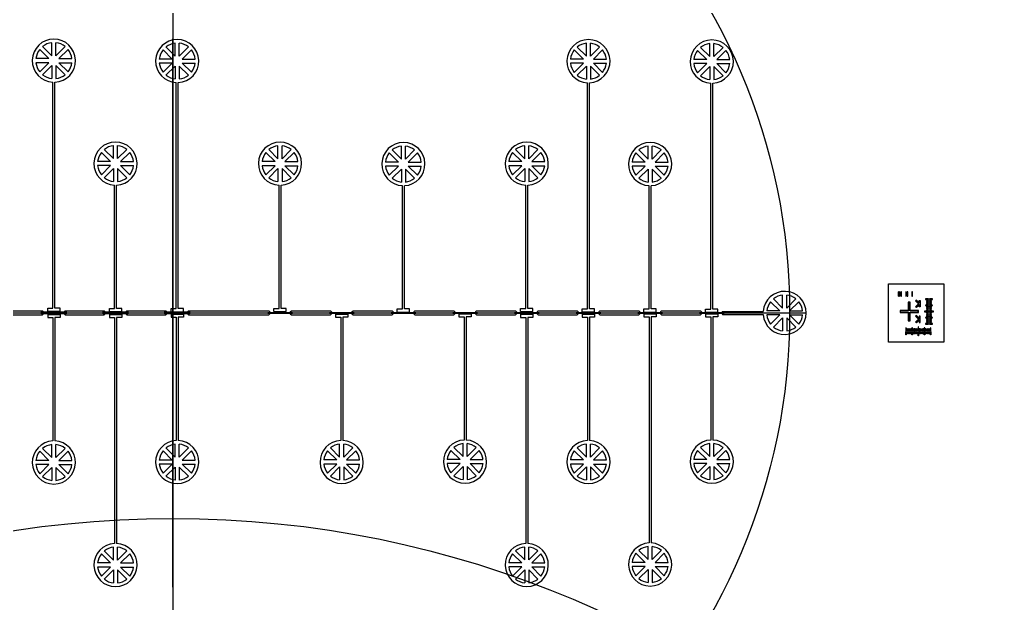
# Model space of a CAD drawing. Header units: millimetres. Extents: x 40661 to 310350, y 5158 to 133158.
# Drawn here: x 242621 to 266379, y 77088 to 91298 of the extents above; entities that cross this region are included whole.
import ezdxf

# ---------------------------------------------------------------- set-up
doc = ezdxf.new("R2010")
doc.units = ezdxf.units.MM
for name, color, linetype in [('Clear', 150, 'Continuous'), ('stoppers', 6, 'Continuous'), ('valves', 3, 'Continuous')]:
    doc.layers.add(name, color=color, linetype=linetype)

msp = doc.modelspace()

# ---------------------------------------------------------------- linework, layer by layer
for p, q in [((246350, 132658), (246350, 5658)), ((246350, 77484), (246350, 90832)), ((230946, 84158), (261754, 84158))]:
    msp.add_line(p, q)
for centre, radius in [((246350, 84158), 25000), ((246350, 84158), 15000), ((246350, 54158), 25000)]:
    msp.add_circle(centre, radius)
at = {"layer": 'Clear'}
for p, q in [((263754, 84868), (265099, 84868)), ((263754, 83448), (263754, 84868)), ((265099, 84868), (265099, 83448)), ((261179, 84278), (261179, 84594)), ((261279, 84278), (261279, 84594)), ((264185, 84668), (264173, 84668)), ((264173, 84668), (264173, 84568)), ((264185, 84568), (264185, 84668)), ((264222, 84668), (264210, 84668)), ((264210, 84668), (264210, 84568)), ((264222, 84568), (264222, 84668)), ((261109, 84208), (260885, 84431)), ((261179, 84278), (260956, 84502)), ((261279, 84278), (261503, 84502)), ((261350, 84208), (261573, 84431)), ((264173, 84568), (264185, 84568)), ((264210, 84568), (264222, 84568)), ((264281, 84415), (264237, 84415)), ((264237, 84415), (264237, 84215)), ((264281, 84215), (264281, 84415)), ((264432, 84470), (264413, 84452)), ((264484, 84381), (264413, 84452)), ((264484, 84381), (264413, 84310)), ((264500, 84403), (264432, 84470)), ((264500, 84360), (264432, 84292)), ((264500, 84403), (264500, 84459)), ((264500, 84459), (264526, 84459)), ((264500, 84303), (264500, 84360)), ((264526, 84459), (264526, 84303)), ((264824, 84499), (264749, 84499)), ((264749, 84499), (264749, 84487)), ((264749, 84487), (264824, 84487)), ((264799, 84469), (264749, 84469)), ((264749, 84469), (264749, 84457)), ((264749, 84457), (264799, 84457)), ((264799, 84439), (264749, 84439)), ((264749, 84439), (264749, 84427)), ((264749, 84427), (264799, 84427)), ((264799, 84409), (264749, 84409)), ((264749, 84409), (264749, 84397)), ((264749, 84397), (264799, 84397)), ((264799, 84379), (264749, 84379)), ((264749, 84379), (264749, 84367)), ((264749, 84367), (264799, 84367)), ((264824, 84349), (264749, 84349)), ((264749, 84349), (264749, 84337)), ((264799, 84457), (264799, 84469)), ((264799, 84427), (264799, 84439)), ((264799, 84397), (264799, 84409)), ((264799, 84367), (264799, 84379)), ((264824, 84487), (264824, 84499)), ((264824, 84337), (264824, 84349)), ((242231, 84208), (243181, 84208)), ((242231, 84108), (243181, 84108)), ((243206, 84183), (243181, 84208)), ((243206, 84133), (243181, 84108)), ((243206, 84183), (243206, 84133)), ((243706, 84183), (243731, 84208)), ((243706, 84183), (243706, 84133)), ((243706, 84133), (243731, 84108)), ((243731, 84208), (244681, 84208)), ((243731, 84108), (244681, 84108)), ((244706, 84183), (244681, 84208)), ((244706, 84133), (244681, 84108)), ((244706, 84183), (244706, 84133)), ((245206, 84183), (245231, 84208)), ((245206, 84183), (245206, 84133)), ((245206, 84133), (245231, 84108)), ((245231, 84208), (246181, 84208)), ((245231, 84108), (246181, 84108)), ((246206, 84183), (246181, 84208)), ((246206, 84133), (246181, 84108)), ((246206, 84183), (246206, 84133)), ((246706, 84183), (246731, 84208)), ((246706, 84183), (246706, 84133)), ((246706, 84133), (246731, 84108)), ((246731, 84208), (248681, 84208)), ((246731, 84108), (248681, 84108)), ((248706, 84183), (248681, 84208)), ((248706, 84133), (248681, 84108)), ((248706, 84183), (248706, 84133)), ((249206, 84183), (249231, 84208)), ((249206, 84183), (249206, 84133)), ((249206, 84133), (249231, 84108)), ((249231, 84208), (250181, 84208)), ((249231, 84108), (250181, 84108)), ((250206, 84183), (250181, 84208)), ((250206, 84133), (250181, 84108)), ((250206, 84183), (250206, 84133)), ((250706, 84183), (250731, 84208)), ((250706, 84183), (250706, 84133)), ((250706, 84133), (250731, 84108)), ((250731, 84208), (251681, 84208)), ((250731, 84108), (251681, 84108)), ((251706, 84183), (251681, 84208)), ((251706, 84133), (251681, 84108)), ((251706, 84183), (251706, 84133)), ((252206, 84183), (252231, 84208)), ((252206, 84183), (252206, 84133)), ((252206, 84133), (252231, 84108)), ((252231, 84208), (253181, 84208)), ((252231, 84108), (253181, 84108)), ((253206, 84183), (253181, 84208)), ((253206, 84133), (253181, 84108)), ((253206, 84183), (253206, 84133)), ((253706, 84183), (253731, 84208)), ((253706, 84183), (253706, 84133)), ((253706, 84133), (253731, 84108)), ((253731, 84208), (254681, 84208)), ((253731, 84108), (254681, 84108)), ((254706, 84183), (254681, 84208)), ((254706, 84133), (254681, 84108)), ((254706, 84183), (254706, 84133)), ((255206, 84183), (255231, 84208)), ((255206, 84183), (255206, 84133)), ((255206, 84133), (255231, 84108)), ((255231, 84208), (256181, 84208)), ((255231, 84108), (256181, 84108)), ((256206, 84183), (256181, 84208)), ((256206, 84133), (256181, 84108)), ((256206, 84183), (256206, 84133)), ((256706, 84183), (256731, 84208)), ((256706, 84183), (256706, 84133)), ((256706, 84133), (256731, 84108)), ((256731, 84208), (257681, 84208)), ((256731, 84108), (257681, 84108)), ((257706, 84183), (257681, 84208)), ((257706, 84133), (257681, 84108)), ((257706, 84183), (257706, 84133)), ((258206, 84183), (258231, 84208)), ((258206, 84183), (258206, 84133)), ((258206, 84133), (258231, 84108)), ((258231, 84208), (259181, 84208)), ((258231, 84108), (259181, 84108)), ((259206, 84183), (259181, 84208)), ((259206, 84133), (259181, 84108)), ((259206, 84183), (259206, 84133)), ((259706, 84183), (259718, 84195)), ((259706, 84183), (259706, 84133)), ((259706, 84133), (259718, 84120)), ((259718, 84195), (260706, 84195)), ((259718, 84120), (260706, 84120)), ((261109, 84208), (260793, 84208)), ((261109, 84108), (260793, 84108)), ((261109, 84108), (260885, 83885)), ((261350, 84208), (261666, 84208)), ((261350, 84108), (261573, 83885)), ((261350, 84108), (261666, 84108)), ((264237, 84215), (264037, 84215)), ((264037, 84215), (264037, 84171)), ((264037, 84171), (264237, 84171)), ((264237, 84171), (264237, 83971)), ((264481, 84215), (264281, 84215)), ((264281, 83971), (264281, 84171)), ((264281, 84171), (264481, 84171)), ((264432, 84292), (264413, 84310)), ((264481, 84171), (264481, 84215)), ((264526, 84303), (264500, 84303)), ((264749, 84337), (264824, 84337)), ((264799, 84319), (264749, 84319)), ((264749, 84319), (264749, 84307)), ((264749, 84307), (264799, 84307)), ((264799, 84289), (264749, 84289)), ((264749, 84289), (264749, 84277)), ((264749, 84277), (264799, 84277)), ((264799, 84259), (264749, 84259)), ((264749, 84259), (264749, 84247)), ((264749, 84247), (264799, 84247)), ((264799, 84229), (264749, 84229)), ((264749, 84229), (264749, 84217)), ((264749, 84217), (264799, 84217)), ((264849, 84199), (264749, 84199)), ((264749, 84199), (264749, 84187)), ((264749, 84187), (264849, 84187)), ((264799, 84169), (264749, 84169)), ((264749, 84169), (264749, 84157)), ((264749, 84157), (264799, 84157)), ((264799, 84139), (264749, 84139)), ((264749, 84139), (264749, 84127)), ((264749, 84127), (264799, 84127)), ((264799, 84109), (264749, 84109)), ((264749, 84109), (264749, 84097)), ((264799, 84307), (264799, 84319)), ((264799, 84277), (264799, 84289)), ((264799, 84247), (264799, 84259)), ((264799, 84217), (264799, 84229)), ((264799, 84157), (264799, 84169)), ((264799, 84127), (264799, 84139)), ((264799, 84097), (264799, 84109)), ((264849, 84187), (264849, 84199)), ((261179, 84037), (260956, 83814)), ((261179, 84037), (261179, 83722)), ((261279, 84037), (261503, 83814)), ((261279, 84037), (261279, 83722)), ((264237, 83971), (264281, 83971)), ((264432, 84090), (264418, 84076)), ((264488, 84005), (264418, 84076)), ((264488, 84005), (264418, 83934)), ((264432, 83920), (264418, 83934)), ((264503, 84019), (264432, 84090)), ((264503, 83991), (264432, 83920)), ((264523, 84080), (264503, 84080)), ((264503, 84080), (264503, 84019)), ((264503, 83991), (264503, 83930)), ((264503, 83930), (264523, 83930)), ((264523, 83930), (264523, 84080)), ((264749, 84097), (264799, 84097)), ((264799, 84079), (264749, 84079)), ((264749, 84079), (264749, 84067)), ((264749, 84067), (264799, 84067)), ((264824, 84049), (264749, 84049)), ((264749, 84049), (264749, 84037)), ((264749, 84037), (264824, 84037)), ((264799, 84019), (264749, 84019)), ((264749, 84019), (264749, 84007)), ((264749, 84007), (264799, 84007)), ((264799, 83989), (264749, 83989)), ((264749, 83989), (264749, 83977)), ((264749, 83977), (264799, 83977)), ((264799, 83959), (264749, 83959)), ((264749, 83959), (264749, 83947)), ((264749, 83947), (264799, 83947)), ((264799, 83929), (264749, 83929)), ((264749, 83929), (264749, 83917)), ((264749, 83917), (264799, 83917)), ((264824, 83899), (264749, 83899)), ((264749, 83899), (264749, 83887)), ((264749, 83887), (264824, 83887)), ((264799, 84067), (264799, 84079)), ((264799, 84007), (264799, 84019)), ((264799, 83977), (264799, 83989)), ((264799, 83947), (264799, 83959)), ((264799, 83917), (264799, 83929)), ((264824, 84037), (264824, 84049)), ((264824, 83887), (264824, 83899)), ((264184, 83798), (264172, 83798)), ((264172, 83798), (264172, 83723)), ((264172, 83723), (264184, 83723)), ((264184, 83723), (264184, 83798)), ((264214, 83773), (264202, 83773)), ((264202, 83773), (264202, 83723)), ((264202, 83723), (264214, 83723)), ((264214, 83723), (264214, 83773)), ((264244, 83773), (264232, 83773)), ((264232, 83773), (264232, 83723)), ((264232, 83723), (264244, 83723)), ((264244, 83723), (264244, 83773)), ((264274, 83773), (264262, 83773)), ((264262, 83773), (264262, 83723)), ((264262, 83723), (264274, 83723)), ((264274, 83723), (264274, 83773)), ((264304, 83773), (264292, 83773)), ((264292, 83773), (264292, 83723)), ((264292, 83723), (264304, 83723)), ((264304, 83723), (264304, 83773)), ((264334, 83798), (264322, 83798)), ((264322, 83798), (264322, 83723)), ((264322, 83723), (264334, 83723)), ((264334, 83723), (264334, 83798)), ((264364, 83773), (264352, 83773)), ((264352, 83773), (264352, 83723)), ((264352, 83723), (264364, 83723)), ((264364, 83723), (264364, 83773)), ((264394, 83773), (264382, 83773)), ((264382, 83773), (264382, 83723)), ((264382, 83723), (264394, 83723)), ((264394, 83723), (264394, 83773)), ((264424, 83773), (264412, 83773)), ((264412, 83773), (264412, 83723)), ((264412, 83723), (264424, 83723)), ((264424, 83723), (264424, 83773)), ((264454, 83773), (264442, 83773)), ((264442, 83773), (264442, 83723)), ((264442, 83723), (264454, 83723)), ((264454, 83723), (264454, 83773)), ((264484, 83823), (264472, 83823)), ((264472, 83823), (264472, 83723)), ((264472, 83723), (264484, 83723)), ((264484, 83723), (264484, 83823)), ((264514, 83773), (264502, 83773)), ((264502, 83773), (264502, 83723)), ((264502, 83723), (264514, 83723)), ((264514, 83723), (264514, 83773)), ((264544, 83773), (264532, 83773)), ((264532, 83773), (264532, 83723)), ((264532, 83723), (264544, 83723)), ((264544, 83723), (264544, 83773)), ((264574, 83773), (264562, 83773)), ((264562, 83773), (264562, 83723)), ((264562, 83723), (264574, 83723)), ((264574, 83723), (264574, 83773)), ((264604, 83773), (264592, 83773)), ((264592, 83773), (264592, 83723)), ((264592, 83723), (264604, 83723)), ((264604, 83723), (264604, 83773)), ((264634, 83798), (264622, 83798)), ((264622, 83798), (264622, 83723)), ((264622, 83723), (264634, 83723)), ((264634, 83723), (264634, 83798)), ((264664, 83773), (264652, 83773)), ((264652, 83773), (264652, 83723)), ((264652, 83723), (264664, 83723)), ((264664, 83723), (264664, 83773)), ((264694, 83773), (264682, 83773)), ((264682, 83773), (264682, 83723)), ((264682, 83723), (264694, 83723)), ((264694, 83723), (264694, 83773)), ((264724, 83773), (264712, 83773)), ((264712, 83773), (264712, 83723)), ((264712, 83723), (264724, 83723)), ((264724, 83723), (264724, 83773)), ((264754, 83773), (264742, 83773)), ((264742, 83773), (264742, 83723)), ((264742, 83723), (264754, 83723)), ((264754, 83723), (264754, 83773)), ((264784, 83798), (264772, 83798)), ((264772, 83798), (264772, 83723)), ((264772, 83723), (264784, 83723)), ((264784, 83723), (264784, 83798)), ((265099, 83448), (263754, 83448))]:
    msp.add_line(p, q, dxfattribs=at)
for radius, start, end in [(525, 184.096, 175.904), (439, 96.5242, 128.4758), (439, 51.5242, 83.4758), (439, 141.5242, 173.4758), (439, 6.5242, 38.4758), (439, 186.5242, 218.4758), (439, 321.5242, 353.4758), (439, 231.5242, 263.4758), (439, 276.5242, 308.4758)]:
    msp.add_arc((261229, 84158), radius, start, end, dxfattribs=at)
at = {"layer": 'stoppers'}
for p, q in [((243335, 90347), (243112, 90571)), ((243406, 90418), (243182, 90641)), ((243406, 90418), (243406, 90734)), ((243506, 90418), (243506, 90734)), ((243506, 90418), (243729, 90641)), ((243576, 90347), (243800, 90571)), ((246335, 90337), (246112, 90561)), ((246406, 90408), (246182, 90631)), ((246406, 90408), (246406, 90724)), ((246506, 90408), (246506, 90724)), ((246506, 90408), (246729, 90631)), ((246576, 90337), (246800, 90561)), ((256335, 90335), (256112, 90558)), ((256406, 90405), (256182, 90629)), ((256406, 90405), (256406, 90721)), ((256506, 90405), (256506, 90721)), ((256506, 90405), (256729, 90629)), ((256576, 90335), (256800, 90558)), ((259335, 90325), (259112, 90548)), ((259406, 90395), (259182, 90619)), ((259406, 90395), (259406, 90711)), ((259506, 90395), (259506, 90711)), ((259506, 90395), (259729, 90619)), ((259576, 90325), (259800, 90548)), ((243335, 90347), (243019, 90347)), ((243576, 90347), (243892, 90347)), ((246335, 90337), (246019, 90337)), ((246576, 90337), (246892, 90337)), ((256335, 90335), (256019, 90335)), ((256576, 90335), (256892, 90335)), ((259335, 90325), (259019, 90325)), ((259576, 90325), (259892, 90325)), ((243335, 90247), (243019, 90247)), ((243335, 90247), (243112, 90024)), ((243406, 90177), (243182, 89953)), ((243406, 90177), (243406, 89861)), ((243506, 90177), (243729, 89953)), ((243506, 90177), (243506, 89861)), ((243576, 90247), (243800, 90024)), ((243576, 90247), (243892, 90247)), ((246335, 90237), (246019, 90237)), ((246335, 90237), (246112, 90014)), ((246406, 90167), (246182, 89943)), ((246406, 90167), (246406, 89851)), ((246506, 90167), (246729, 89943)), ((246506, 90167), (246506, 89851)), ((246576, 90237), (246800, 90014)), ((246576, 90237), (246892, 90237)), ((256335, 90235), (256019, 90235)), ((256335, 90235), (256112, 90012)), ((256406, 90164), (256182, 89941)), ((256406, 90164), (256406, 89848)), ((256506, 90164), (256729, 89941)), ((256506, 90164), (256506, 89848)), ((256576, 90235), (256800, 90012)), ((256576, 90235), (256892, 90235)), ((259335, 90225), (259019, 90225)), ((259335, 90225), (259112, 90002)), ((259406, 90154), (259182, 89931)), ((259406, 90154), (259406, 89838)), ((259506, 90154), (259729, 89931)), ((259506, 90154), (259506, 89838)), ((259576, 90225), (259800, 90002)), ((259576, 90225), (259892, 90225)), ((243431, 84273), (243431, 89773)), ((243481, 84273), (243481, 89773)), ((246431, 84263), (246431, 89763)), ((246481, 84263), (246481, 89763)), ((256431, 84260), (256431, 89760)), ((256481, 84260), (256481, 89760)), ((259431, 84250), (259431, 89750)), ((259481, 84250), (259481, 89750)), ((244906, 87913), (244906, 88229)), ((245006, 87913), (245006, 88229)), ((248906, 87910), (248906, 88226)), ((249006, 87910), (249006, 88226)), ((251906, 87900), (251906, 88216)), ((252006, 87900), (252006, 88216)), ((254906, 87910), (254906, 88226)), ((255006, 87910), (255006, 88226)), ((257906, 87900), (257906, 88216)), ((258006, 87900), (258006, 88216)), ((244835, 87842), (244612, 88066)), ((244906, 87913), (244682, 88136)), ((245006, 87913), (245229, 88136)), ((245076, 87842), (245300, 88066)), ((248835, 87840), (248612, 88063)), ((248906, 87910), (248682, 88134)), ((249006, 87910), (249229, 88134)), ((249076, 87840), (249300, 88063)), ((251835, 87830), (251612, 88053)), ((251906, 87900), (251682, 88124)), ((252006, 87900), (252229, 88124)), ((252076, 87830), (252300, 88053)), ((254835, 87840), (254612, 88063)), ((254906, 87910), (254682, 88134)), ((255006, 87910), (255229, 88134)), ((255076, 87840), (255300, 88063)), ((257835, 87830), (257612, 88053)), ((257906, 87900), (257682, 88124)), ((258006, 87900), (258229, 88124)), ((258076, 87830), (258300, 88053)), ((244835, 87842), (244519, 87842)), ((244835, 87742), (244519, 87742)), ((244835, 87742), (244612, 87519)), ((244906, 87672), (244682, 87448)), ((244906, 87672), (244906, 87356)), ((245006, 87672), (245229, 87448)), ((245006, 87672), (245006, 87356)), ((245076, 87842), (245392, 87842)), ((245076, 87742), (245300, 87519)), ((245076, 87742), (245392, 87742)), ((248835, 87840), (248519, 87840)), ((248835, 87740), (248519, 87740)), ((248835, 87740), (248612, 87517)), ((249076, 87840), (249392, 87840)), ((249076, 87740), (249300, 87517)), ((249076, 87740), (249392, 87740)), ((251835, 87830), (251519, 87830)), ((251835, 87730), (251519, 87730)), ((251835, 87730), (251612, 87507)), ((252076, 87830), (252392, 87830)), ((252076, 87730), (252300, 87507)), ((252076, 87730), (252392, 87730)), ((254835, 87840), (254519, 87840)), ((254835, 87740), (254519, 87740)), ((254835, 87740), (254612, 87517)), ((255076, 87840), (255392, 87840)), ((255076, 87740), (255300, 87517)), ((255076, 87740), (255392, 87740)), ((257835, 87830), (257519, 87830)), ((257835, 87730), (257519, 87730)), ((257835, 87730), (257612, 87507)), ((258076, 87830), (258392, 87830)), ((258076, 87730), (258300, 87507)), ((258076, 87730), (258392, 87730)), ((248906, 87669), (248682, 87446)), ((248906, 87669), (248906, 87353)), ((249006, 87669), (249229, 87446)), ((249006, 87669), (249006, 87353)), ((251906, 87659), (251682, 87436)), ((251906, 87659), (251906, 87343)), ((252006, 87659), (252229, 87436)), ((252006, 87659), (252006, 87343)), ((254906, 87669), (254682, 87446)), ((254906, 87669), (254906, 87353)), ((255006, 87669), (255229, 87446)), ((255006, 87669), (255006, 87353)), ((257906, 87659), (257682, 87436)), ((257906, 87659), (257906, 87343)), ((258006, 87659), (258229, 87436)), ((258006, 87659), (258006, 87343)), ((244931, 84268), (244931, 87268)), ((244981, 84268), (244981, 87268)), ((248931, 84265), (248931, 87265)), ((248981, 84265), (248981, 87265)), ((251931, 84255), (251931, 87255)), ((251981, 84255), (251981, 87255)), ((254931, 84265), (254931, 87265)), ((254981, 84265), (254981, 87265)), ((257931, 84255), (257931, 87255)), ((257981, 84255), (257981, 87255)), ((263999, 84668), (263987, 84668)), ((263987, 84668), (263987, 84568)), ((263999, 84568), (263999, 84668)), ((264036, 84668), (264024, 84668)), ((264024, 84668), (264024, 84568)), ((264036, 84568), (264036, 84668)), ((264073, 84668), (264061, 84668)), ((264061, 84668), (264061, 84568)), ((264073, 84568), (264073, 84668)), ((263987, 84568), (263999, 84568)), ((264024, 84568), (264036, 84568)), ((264061, 84568), (264073, 84568)), ((264278, 84412), (264240, 84412)), ((264240, 84412), (264240, 84212)), ((264278, 84212), (264278, 84412)), ((264432, 84466), (264418, 84452)), ((264488, 84381), (264418, 84452)), ((264488, 84381), (264418, 84310)), ((264503, 84395), (264432, 84466)), ((264503, 84367), (264432, 84296)), ((264503, 84395), (264503, 84456)), ((264503, 84456), (264523, 84456)), ((264503, 84306), (264503, 84367)), ((264523, 84456), (264523, 84306)), ((243306, 84198), (243306, 84273)), ((243306, 84273), (243431, 84273)), ((243306, 84198), (243606, 84198)), ((243306, 84118), (243606, 84118)), ((243306, 84118), (243306, 84043)), ((243606, 84273), (243481, 84273)), ((243606, 84198), (243606, 84273)), ((243606, 84118), (243606, 84043)), ((244806, 84193), (244806, 84268)), ((244806, 84268), (244931, 84268)), ((244806, 84193), (245106, 84193)), ((244806, 84123), (245106, 84123)), ((244806, 84123), (244806, 84048)), ((245106, 84268), (244981, 84268)), ((245106, 84193), (245106, 84268)), ((245106, 84123), (245106, 84048)), ((246306, 84188), (246306, 84263)), ((246306, 84263), (246431, 84263)), ((246306, 84188), (246606, 84188)), ((246306, 84128), (246606, 84128)), ((246306, 84128), (246306, 84053)), ((246606, 84263), (246481, 84263)), ((246606, 84188), (246606, 84263)), ((246606, 84128), (246606, 84053)), ((248806, 84190), (248806, 84265)), ((248806, 84265), (248931, 84265)), ((248806, 84190), (249106, 84190)), ((249106, 84265), (248981, 84265)), ((249106, 84190), (249106, 84265)), ((250306, 84130), (250606, 84130)), ((250306, 84130), (250306, 84055)), ((250606, 84130), (250606, 84055)), ((251806, 84180), (251806, 84255)), ((251806, 84255), (251931, 84255)), ((251806, 84180), (252106, 84180)), ((252106, 84255), (251981, 84255)), ((252106, 84180), (252106, 84255)), ((253306, 84140), (253606, 84140)), ((253306, 84140), (253306, 84065)), ((253606, 84140), (253606, 84065)), ((254806, 84190), (254806, 84265)), ((254806, 84265), (254931, 84265)), ((254806, 84190), (255106, 84190)), ((254806, 84125), (255106, 84125)), ((254806, 84125), (254806, 84050)), ((255106, 84265), (254981, 84265)), ((255106, 84190), (255106, 84265)), ((255106, 84125), (255106, 84050)), ((256306, 84185), (256306, 84260)), ((256306, 84260), (256431, 84260)), ((256306, 84185), (256606, 84185)), ((256306, 84130), (256606, 84130)), ((256306, 84130), (256306, 84055)), ((256606, 84260), (256481, 84260)), ((256606, 84185), (256606, 84260)), ((256606, 84130), (256606, 84055)), ((257806, 84180), (257806, 84255)), ((257806, 84255), (257931, 84255)), ((257806, 84180), (258106, 84180)), ((257806, 84135), (258106, 84135)), ((257806, 84135), (257806, 84060)), ((258106, 84255), (257981, 84255)), ((258106, 84180), (258106, 84255)), ((258106, 84135), (258106, 84060)), ((259306, 84175), (259306, 84250)), ((259306, 84250), (259431, 84250)), ((259306, 84175), (259606, 84175)), ((259306, 84140), (259606, 84140)), ((259306, 84140), (259306, 84065)), ((259606, 84250), (259481, 84250)), ((259606, 84175), (259606, 84250)), ((259606, 84140), (259606, 84065)), ((264240, 84212), (264040, 84212)), ((264040, 84212), (264040, 84174)), ((264040, 84174), (264240, 84174)), ((264240, 84174), (264240, 83974)), ((264478, 84212), (264278, 84212)), ((264278, 83974), (264278, 84174)), ((264278, 84174), (264478, 84174)), ((264432, 84296), (264418, 84310)), ((264478, 84174), (264478, 84212)), ((264523, 84306), (264503, 84306)), ((243306, 84043), (243431, 84043)), ((243431, 84043), (243431, 81043)), ((243606, 84043), (243481, 84043)), ((243481, 84043), (243481, 81043)), ((244806, 84048), (244931, 84048)), ((244931, 84048), (244931, 78548)), ((245106, 84048), (244981, 84048)), ((244981, 84048), (244981, 78548)), ((246306, 84053), (246431, 84053)), ((246431, 84053), (246431, 81053)), ((246606, 84053), (246481, 84053)), ((246481, 84053), (246481, 81053)), ((250306, 84055), (250431, 84055)), ((250431, 84055), (250431, 81055)), ((250606, 84055), (250481, 84055)), ((250481, 84055), (250481, 81055)), ((253306, 84065), (253431, 84065)), ((253431, 84065), (253431, 81065)), ((253606, 84065), (253481, 84065)), ((253481, 84065), (253481, 81065)), ((254806, 84050), (254931, 84050)), ((254931, 84050), (254931, 78550)), ((255106, 84050), (254981, 84050)), ((254981, 84050), (254981, 78550)), ((256306, 84055), (256431, 84055)), ((256431, 84055), (256431, 81055)), ((256606, 84055), (256481, 84055)), ((256481, 84055), (256481, 81055)), ((257806, 84060), (257931, 84060)), ((257931, 84060), (257931, 78560)), ((258106, 84060), (257981, 84060)), ((257981, 84060), (257981, 78560)), ((259306, 84065), (259431, 84065)), ((259431, 84065), (259431, 81065)), ((259606, 84065), (259481, 84065)), ((259481, 84065), (259481, 81065)), ((264240, 83974), (264278, 83974)), ((243335, 80568), (243112, 80792)), ((243406, 80639), (243182, 80862)), ((243406, 80639), (243406, 80955)), ((243506, 80639), (243506, 80955)), ((243506, 80639), (243729, 80862)), ((243576, 80568), (243800, 80792)), ((246335, 80578), (246112, 80802)), ((246406, 80649), (246182, 80872)), ((246406, 80649), (246406, 80965)), ((246506, 80649), (246506, 80965)), ((246506, 80649), (246729, 80872)), ((246576, 80578), (246800, 80802)), ((250335, 80581), (250112, 80804)), ((250406, 80652), (250182, 80875)), ((250406, 80652), (250406, 80967)), ((250506, 80652), (250506, 80967)), ((250506, 80652), (250729, 80875)), ((250576, 80581), (250800, 80804)), ((253335, 80591), (253112, 80814)), ((253406, 80662), (253182, 80885)), ((253406, 80662), (253406, 80977)), ((253506, 80662), (253506, 80977)), ((253506, 80662), (253729, 80885)), ((253576, 80591), (253800, 80814)), ((256335, 80581), (256112, 80804)), ((256406, 80652), (256182, 80875)), ((256406, 80652), (256406, 80967)), ((256506, 80652), (256506, 80967)), ((256506, 80652), (256729, 80875)), ((256576, 80581), (256800, 80804)), ((259335, 80591), (259112, 80814)), ((259406, 80662), (259182, 80885)), ((259406, 80662), (259406, 80977)), ((259506, 80662), (259506, 80977)), ((259506, 80662), (259729, 80885)), ((259576, 80591), (259800, 80814)), ((243335, 80568), (243019, 80568)), ((243576, 80568), (243892, 80568)), ((246335, 80578), (246019, 80578)), ((246576, 80578), (246892, 80578)), ((250335, 80581), (250019, 80581)), ((250576, 80581), (250892, 80581)), ((253335, 80591), (253019, 80591)), ((253576, 80591), (253892, 80591)), ((256335, 80581), (256019, 80581)), ((256576, 80581), (256892, 80581)), ((259335, 80591), (259019, 80591)), ((259576, 80591), (259892, 80591)), ((243335, 80469), (243019, 80469)), ((243335, 80469), (243112, 80245)), ((243406, 80398), (243182, 80175)), ((243406, 80398), (243406, 80082)), ((243506, 80398), (243729, 80175)), ((243506, 80398), (243506, 80082)), ((243576, 80469), (243800, 80245)), ((243576, 80469), (243892, 80469)), ((246335, 80479), (246019, 80479)), ((246335, 80479), (246112, 80255)), ((246406, 80408), (246182, 80185)), ((246406, 80408), (246406, 80092)), ((246506, 80408), (246729, 80185)), ((246506, 80408), (246506, 80092)), ((246576, 80479), (246800, 80255)), ((246576, 80479), (246892, 80479)), ((250335, 80481), (250019, 80481)), ((250335, 80481), (250112, 80258)), ((250406, 80411), (250182, 80187)), ((250406, 80411), (250406, 80095)), ((250506, 80411), (250729, 80187)), ((250506, 80411), (250506, 80095)), ((250576, 80481), (250800, 80258)), ((250576, 80481), (250892, 80481)), ((253335, 80491), (253019, 80491)), ((253335, 80491), (253112, 80268)), ((253406, 80421), (253182, 80197)), ((253406, 80421), (253406, 80105)), ((253506, 80421), (253729, 80197)), ((253506, 80421), (253506, 80105)), ((253576, 80491), (253800, 80268)), ((253576, 80491), (253892, 80491)), ((256335, 80481), (256019, 80481)), ((256335, 80481), (256112, 80258)), ((256406, 80411), (256182, 80187)), ((256406, 80411), (256406, 80095)), ((256506, 80411), (256729, 80187)), ((256506, 80411), (256506, 80095)), ((256576, 80481), (256800, 80258)), ((256576, 80481), (256892, 80481)), ((259335, 80491), (259019, 80491)), ((259335, 80491), (259112, 80268)), ((259406, 80421), (259182, 80197)), ((259406, 80421), (259406, 80105)), ((259506, 80421), (259729, 80197)), ((259506, 80421), (259506, 80105)), ((259576, 80491), (259800, 80268)), ((259576, 80491), (259892, 80491)), ((244906, 78144), (244906, 78460)), ((245006, 78144), (245006, 78460)), ((254906, 78147), (254906, 78462)), ((255006, 78147), (255006, 78462)), ((257906, 78157), (257906, 78472)), ((258006, 78157), (258006, 78472)), ((244835, 78073), (244612, 78297)), ((244906, 78144), (244682, 78367)), ((245006, 78144), (245229, 78367)), ((245076, 78073), (245300, 78297)), ((254835, 78076), (254612, 78299)), ((254906, 78147), (254682, 78370)), ((255006, 78147), (255229, 78370)), ((255076, 78076), (255300, 78299)), ((257835, 78086), (257612, 78309)), ((257906, 78157), (257682, 78380)), ((258006, 78157), (258229, 78380)), ((258076, 78086), (258300, 78309)), ((244835, 78073), (244519, 78073)), ((244835, 77974), (244519, 77974)), ((244835, 77974), (244612, 77750)), ((245076, 78073), (245392, 78073)), ((245076, 77974), (245300, 77750)), ((245076, 77974), (245392, 77974)), ((254835, 78076), (254519, 78076)), ((254835, 77976), (254519, 77976)), ((254835, 77976), (254612, 77753)), ((255076, 78076), (255392, 78076)), ((255076, 77976), (255300, 77753)), ((255076, 77976), (255392, 77976)), ((257835, 78086), (257519, 78086)), ((257835, 77986), (257519, 77986)), ((257835, 77986), (257612, 77763)), ((258076, 78086), (258392, 78086)), ((258076, 77986), (258300, 77763)), ((258076, 77986), (258392, 77986)), ((244906, 77903), (244682, 77680)), ((244906, 77903), (244906, 77587)), ((245006, 77903), (245229, 77680)), ((245006, 77903), (245006, 77587)), ((254906, 77906), (254682, 77682)), ((254906, 77906), (254906, 77590)), ((255006, 77906), (255229, 77682)), ((255006, 77906), (255006, 77590)), ((257906, 77916), (257682, 77692)), ((257906, 77916), (257906, 77600)), ((258006, 77916), (258229, 77692)), ((258006, 77916), (258006, 77600))]:
    msp.add_line(p, q, dxfattribs=at)
for centre, radius, start, end in [((243456, 90297), 525, 272.7294, 267.2706), ((246456, 90287), 525, 272.7294, 267.2706), ((256456, 90285), 525, 272.7294, 267.2706), ((259456, 90275), 525, 272.7294, 267.2706), ((243456, 90297), 439, 141.5242, 173.4758), ((243456, 90297), 439, 96.5242, 128.4758), ((243456, 90297), 439, 51.5242, 83.4758), ((243456, 90297), 439, 6.5242, 38.4758), ((246456, 90287), 439, 141.5242, 173.4758), ((246456, 90287), 439, 96.5242, 128.4758), ((246456, 90287), 439, 51.5242, 83.4758), ((246456, 90287), 439, 6.5242, 38.4758), ((256456, 90285), 439, 141.5242, 173.4758), ((256456, 90285), 439, 96.5242, 128.4758), ((256456, 90285), 439, 51.5242, 83.4758), ((256456, 90285), 439, 6.5242, 38.4758), ((259456, 90275), 439, 141.5242, 173.4758), ((259456, 90275), 439, 96.5242, 128.4758), ((259456, 90275), 439, 51.5242, 83.4758), ((259456, 90275), 439, 6.5242, 38.4758), ((243456, 90297), 439, 186.5242, 218.4758), ((243456, 90297), 439, 321.5242, 353.4758), ((246456, 90287), 439, 186.5242, 218.4758), ((246456, 90287), 439, 321.5242, 353.4758), ((256456, 90285), 439, 186.5242, 218.4758), ((256456, 90285), 439, 321.5242, 353.4758), ((259456, 90275), 439, 186.5242, 218.4758), ((259456, 90275), 439, 321.5242, 353.4758), ((243456, 90297), 439, 231.5242, 263.4758), ((243456, 90297), 439, 276.5242, 308.4758), ((246456, 90287), 439, 231.5242, 263.4758), ((246456, 90287), 439, 276.5242, 308.4758), ((256456, 90285), 439, 231.5242, 263.4758), ((256456, 90285), 439, 276.5242, 308.4758), ((259456, 90275), 439, 231.5242, 263.4758), ((259456, 90275), 439, 276.5242, 308.4758), ((244956, 87792), 525, 272.7294, 267.2706), ((244956, 87792), 439, 96.5242, 128.4758), ((244956, 87792), 439, 51.5242, 83.4758), ((248956, 87790), 525, 272.7294, 267.2706), ((248956, 87790), 439, 96.5242, 128.4758), ((248956, 87790), 439, 51.5242, 83.4758), ((251956, 87780), 525, 272.7294, 267.2706), ((251956, 87780), 439, 96.5242, 128.4758), ((251956, 87780), 439, 51.5242, 83.4758), ((254956, 87790), 525, 272.7294, 267.2706), ((254956, 87790), 439, 96.5242, 128.4758), ((254956, 87790), 439, 51.5242, 83.4758), ((257956, 87780), 525, 272.7294, 267.2706), ((257956, 87780), 439, 96.5242, 128.4758), ((257956, 87780), 439, 51.5242, 83.4758), ((244956, 87792), 439, 141.5242, 173.4758), ((244956, 87792), 439, 6.5242, 38.4758), ((248956, 87790), 439, 141.5242, 173.4758), ((248956, 87790), 439, 6.5242, 38.4758), ((251956, 87780), 439, 141.5242, 173.4758), ((251956, 87780), 439, 6.5242, 38.4758), ((254956, 87790), 439, 141.5242, 173.4758), ((254956, 87790), 439, 6.5242, 38.4758), ((257956, 87780), 439, 141.5242, 173.4758), ((257956, 87780), 439, 6.5242, 38.4758), ((244956, 87792), 439, 186.5242, 218.4758), ((244956, 87792), 439, 321.5242, 353.4758), ((248956, 87790), 439, 186.5242, 218.4758), ((248956, 87790), 439, 321.5242, 353.4758), ((251956, 87780), 439, 186.5242, 218.4758), ((251956, 87780), 439, 321.5242, 353.4758), ((254956, 87790), 439, 186.5242, 218.4758), ((254956, 87790), 439, 321.5242, 353.4758), ((257956, 87780), 439, 186.5242, 218.4758), ((257956, 87780), 439, 321.5242, 353.4758), ((244956, 87792), 439, 231.5242, 263.4758), ((244956, 87792), 439, 276.5242, 308.4758), ((248956, 87790), 439, 231.5242, 263.4758), ((248956, 87790), 439, 276.5242, 308.4758), ((251956, 87780), 439, 231.5242, 263.4758), ((251956, 87780), 439, 276.5242, 308.4758), ((254956, 87790), 439, 231.5242, 263.4758), ((254956, 87790), 439, 276.5242, 308.4758), ((257956, 87780), 439, 231.5242, 263.4758), ((257956, 87780), 439, 276.5242, 308.4758), ((243456, 80519), 525, 92.7294, 87.2706), ((246456, 80529), 525, 92.7294, 87.2706), ((250456, 80531), 525, 92.7294, 87.2706), ((253456, 80541), 525, 92.7294, 87.2706), ((256456, 80531), 525, 92.7294, 87.2706), ((259456, 80541), 525, 92.7294, 87.2706), ((243456, 80519), 439, 141.5242, 173.4758), ((243456, 80519), 439, 96.5242, 128.4758), ((243456, 80519), 439, 51.5242, 83.4758), ((243456, 80519), 439, 6.5242, 38.4758), ((246456, 80529), 439, 141.5242, 173.4758), ((246456, 80529), 439, 96.5242, 128.4758), ((246456, 80529), 439, 51.5242, 83.4758), ((246456, 80529), 439, 6.5242, 38.4758), ((250456, 80531), 439, 141.5242, 173.4758), ((250456, 80531), 439, 96.5242, 128.4758), ((250456, 80531), 439, 51.5242, 83.4758), ((250456, 80531), 439, 6.5242, 38.4758), ((253456, 80541), 439, 141.5242, 173.4758), ((253456, 80541), 439, 96.5242, 128.4758), ((253456, 80541), 439, 51.5242, 83.4758), ((253456, 80541), 439, 6.5242, 38.4758), ((256456, 80531), 439, 141.5242, 173.4758), ((256456, 80531), 439, 96.5242, 128.4758), ((256456, 80531), 439, 51.5242, 83.4758), ((256456, 80531), 439, 6.5242, 38.4758), ((259456, 80541), 439, 141.5242, 173.4758), ((259456, 80541), 439, 96.5242, 128.4758), ((259456, 80541), 439, 51.5242, 83.4758), ((259456, 80541), 439, 6.5242, 38.4758), ((243456, 80519), 439, 186.5242, 218.4758), ((243456, 80519), 439, 321.5242, 353.4758), ((246456, 80529), 439, 186.5242, 218.4758), ((246456, 80529), 439, 321.5242, 353.4758), ((250456, 80531), 439, 186.5242, 218.4758), ((250456, 80531), 439, 321.5242, 353.4758), ((253456, 80541), 439, 186.5242, 218.4758), ((253456, 80541), 439, 321.5242, 353.4758), ((256456, 80531), 439, 186.5242, 218.4758), ((256456, 80531), 439, 321.5242, 353.4758), ((259456, 80541), 439, 186.5242, 218.4758), ((259456, 80541), 439, 321.5242, 353.4758), ((243456, 80519), 439, 231.5242, 263.4758), ((243456, 80519), 439, 276.5242, 308.4758), ((246456, 80529), 439, 231.5242, 263.4758), ((246456, 80529), 439, 276.5242, 308.4758), ((250456, 80531), 439, 231.5242, 263.4758), ((250456, 80531), 439, 276.5242, 308.4758), ((253456, 80541), 439, 231.5242, 263.4758), ((253456, 80541), 439, 276.5242, 308.4758), ((256456, 80531), 439, 231.5242, 263.4758), ((256456, 80531), 439, 276.5242, 308.4758), ((259456, 80541), 439, 231.5242, 263.4758), ((259456, 80541), 439, 276.5242, 308.4758), ((244956, 78024), 525, 92.7294, 87.2706), ((244956, 78024), 439, 96.5242, 128.4758), ((244956, 78024), 439, 51.5242, 83.4758), ((254956, 78026), 525, 92.7294, 87.2706), ((254956, 78026), 439, 96.5242, 128.4758), ((254956, 78026), 439, 51.5242, 83.4758), ((257956, 78036), 525, 92.7294, 87.2706), ((257956, 78036), 439, 96.5242, 128.4758), ((257956, 78036), 439, 51.5242, 83.4758), ((244956, 78024), 439, 141.5242, 173.4758), ((244956, 78024), 439, 6.5242, 38.4758), ((254956, 78026), 439, 141.5242, 173.4758), ((254956, 78026), 439, 6.5242, 38.4758), ((257956, 78036), 439, 141.5242, 173.4758), ((257956, 78036), 439, 6.5242, 38.4758), ((244956, 78024), 439, 186.5242, 218.4758), ((244956, 78024), 439, 321.5242, 353.4758), ((254956, 78026), 439, 186.5242, 218.4758), ((254956, 78026), 439, 321.5242, 353.4758), ((257956, 78036), 439, 186.5242, 218.4758), ((257956, 78036), 439, 321.5242, 353.4758), ((257956, 78036), 439, 231.5242, 263.4758), ((257956, 78036), 439, 276.5242, 308.4758), ((244956, 78024), 439, 231.5242, 263.4758), ((244956, 78024), 439, 276.5242, 308.4758), ((254956, 78026), 439, 231.5242, 263.4758), ((254956, 78026), 439, 276.5242, 308.4758)]:
    msp.add_arc(centre, radius, start, end, dxfattribs=at)
at = {"layer": 'valves'}
for p, q in [((264322, 84668), (264322, 84568)), ((264334, 84668), (264322, 84668)), ((264334, 84568), (264334, 84668)), ((264284, 84418), (264234, 84418)), ((264234, 84418), (264234, 84218)), ((264284, 84218), (264284, 84418)), ((264322, 84568), (264334, 84568)), ((264729, 84499), (264654, 84499)), ((264654, 84499), (264654, 84487)), ((264654, 84487), (264729, 84487)), ((264729, 84349), (264654, 84349)), ((264654, 84349), (264654, 84337)), ((264729, 84469), (264679, 84469)), ((264679, 84469), (264679, 84457)), ((264679, 84457), (264729, 84457)), ((264729, 84439), (264679, 84439)), ((264679, 84439), (264679, 84427)), ((264679, 84427), (264729, 84427)), ((264729, 84409), (264679, 84409)), ((264679, 84409), (264679, 84397)), ((264679, 84397), (264729, 84397)), ((264729, 84379), (264679, 84379)), ((264679, 84379), (264679, 84367)), ((264679, 84367), (264729, 84367)), ((264729, 84487), (264729, 84499)), ((264729, 84457), (264729, 84469)), ((264729, 84427), (264729, 84439)), ((264729, 84397), (264729, 84409)), ((264729, 84367), (264729, 84379)), ((264729, 84337), (264729, 84349)), ((243156, 84183), (243756, 84183)), ((243156, 84133), (243156, 84183)), ((243756, 84133), (243156, 84133)), ((243756, 84183), (243756, 84133)), ((244656, 84183), (245256, 84183)), ((244656, 84133), (244656, 84183)), ((245256, 84133), (244656, 84133)), ((245256, 84183), (245256, 84133)), ((246156, 84183), (246756, 84183)), ((246156, 84133), (246156, 84183)), ((246756, 84133), (246156, 84133)), ((246756, 84183), (246756, 84133)), ((248656, 84170), (249256, 84170)), ((248656, 84145), (248656, 84170)), ((249256, 84145), (248656, 84145)), ((249256, 84170), (249256, 84145)), ((250156, 84170), (250756, 84170)), ((250156, 84145), (250156, 84170)), ((250756, 84145), (250156, 84145)), ((250756, 84170), (250756, 84145)), ((251656, 84170), (252256, 84170)), ((251656, 84145), (251656, 84170)), ((252256, 84145), (251656, 84145)), ((252256, 84170), (252256, 84145)), ((253156, 84170), (253756, 84170)), ((253156, 84145), (253156, 84170)), ((253756, 84145), (253156, 84145)), ((253756, 84170), (253756, 84145)), ((254656, 84170), (255256, 84170)), ((254656, 84145), (254656, 84170)), ((255256, 84145), (254656, 84145)), ((255256, 84170), (255256, 84145)), ((256156, 84170), (256756, 84170)), ((256156, 84145), (256156, 84170)), ((256756, 84145), (256156, 84145)), ((256756, 84170), (256756, 84145)), ((257656, 84170), (258256, 84170)), ((257656, 84145), (257656, 84170)), ((258256, 84145), (257656, 84145)), ((258256, 84170), (258256, 84145)), ((259156, 84170), (259756, 84170)), ((259156, 84145), (259156, 84170)), ((259756, 84145), (259156, 84145)), ((259756, 84170), (259756, 84145)), ((264234, 84218), (264034, 84218)), ((264034, 84218), (264034, 84168)), ((264034, 84168), (264234, 84168)), ((264234, 84168), (264234, 83968)), ((264484, 84218), (264284, 84218)), ((264284, 83968), (264284, 84168)), ((264284, 84168), (264484, 84168)), ((264484, 84168), (264484, 84218)), ((264729, 84199), (264629, 84199)), ((264629, 84199), (264629, 84187)), ((264629, 84187), (264729, 84187)), ((264654, 84337), (264729, 84337)), ((264729, 84319), (264679, 84319)), ((264679, 84319), (264679, 84307)), ((264679, 84307), (264729, 84307)), ((264729, 84289), (264679, 84289)), ((264679, 84289), (264679, 84277)), ((264679, 84277), (264729, 84277)), ((264729, 84259), (264679, 84259)), ((264679, 84259), (264679, 84247)), ((264679, 84247), (264729, 84247)), ((264729, 84229), (264679, 84229)), ((264679, 84229), (264679, 84217)), ((264679, 84217), (264729, 84217)), ((264729, 84169), (264679, 84169)), ((264679, 84169), (264679, 84157)), ((264679, 84157), (264729, 84157)), ((264729, 84139), (264679, 84139)), ((264679, 84139), (264679, 84127)), ((264679, 84127), (264729, 84127)), ((264729, 84109), (264679, 84109)), ((264679, 84109), (264679, 84097)), ((264729, 84307), (264729, 84319)), ((264729, 84277), (264729, 84289)), ((264729, 84247), (264729, 84259)), ((264729, 84217), (264729, 84229)), ((264729, 84187), (264729, 84199)), ((264729, 84157), (264729, 84169)), ((264729, 84127), (264729, 84139)), ((264729, 84097), (264729, 84109)), ((264234, 83968), (264284, 83968)), ((264432, 84094), (264413, 84076)), ((264484, 84005), (264413, 84076)), ((264484, 84005), (264413, 83934)), ((264432, 83916), (264413, 83934)), ((264500, 84026), (264432, 84094)), ((264500, 83983), (264432, 83916)), ((264526, 84083), (264500, 84083)), ((264500, 84083), (264500, 84026)), ((264500, 83983), (264500, 83927)), ((264500, 83927), (264526, 83927)), ((264526, 83927), (264526, 84083)), ((264729, 84049), (264654, 84049)), ((264654, 84049), (264654, 84037)), ((264654, 84037), (264729, 84037)), ((264729, 83899), (264654, 83899)), ((264654, 83899), (264654, 83887)), ((264654, 83887), (264729, 83887)), ((264679, 84097), (264729, 84097)), ((264729, 84079), (264679, 84079)), ((264679, 84079), (264679, 84067)), ((264679, 84067), (264729, 84067)), ((264729, 84019), (264679, 84019)), ((264679, 84019), (264679, 84007)), ((264679, 84007), (264729, 84007)), ((264729, 83989), (264679, 83989)), ((264679, 83989), (264679, 83977)), ((264679, 83977), (264729, 83977)), ((264729, 83959), (264679, 83959)), ((264679, 83959), (264679, 83947)), ((264679, 83947), (264729, 83947)), ((264729, 83929), (264679, 83929)), ((264679, 83929), (264679, 83917)), ((264679, 83917), (264729, 83917)), ((264729, 84067), (264729, 84079)), ((264729, 84037), (264729, 84049)), ((264729, 84007), (264729, 84019)), ((264729, 83977), (264729, 83989)), ((264729, 83947), (264729, 83959)), ((264729, 83917), (264729, 83929)), ((264729, 83887), (264729, 83899)), ((264172, 83628), (264172, 83703)), ((264172, 83703), (264184, 83703)), ((264184, 83703), (264184, 83628)), ((264202, 83653), (264202, 83703)), ((264202, 83703), (264214, 83703)), ((264214, 83653), (264202, 83653)), ((264214, 83703), (264214, 83653)), ((264232, 83653), (264232, 83703)), ((264232, 83703), (264244, 83703)), ((264244, 83653), (264232, 83653)), ((264244, 83703), (264244, 83653)), ((264262, 83653), (264262, 83703)), ((264262, 83703), (264274, 83703)), ((264274, 83653), (264262, 83653)), ((264274, 83703), (264274, 83653)), ((264292, 83653), (264292, 83703)), ((264292, 83703), (264304, 83703)), ((264304, 83653), (264292, 83653)), ((264304, 83703), (264304, 83653)), ((264322, 83628), (264322, 83703)), ((264322, 83703), (264334, 83703)), ((264334, 83703), (264334, 83628)), ((264352, 83653), (264352, 83703)), ((264352, 83703), (264364, 83703)), ((264364, 83653), (264352, 83653)), ((264364, 83703), (264364, 83653)), ((264382, 83653), (264382, 83703)), ((264382, 83703), (264394, 83703)), ((264394, 83653), (264382, 83653)), ((264394, 83703), (264394, 83653)), ((264412, 83653), (264412, 83703)), ((264412, 83703), (264424, 83703)), ((264424, 83653), (264412, 83653)), ((264424, 83703), (264424, 83653)), ((264442, 83653), (264442, 83703)), ((264442, 83703), (264454, 83703)), ((264454, 83653), (264442, 83653)), ((264454, 83703), (264454, 83653)), ((264472, 83603), (264472, 83703)), ((264472, 83703), (264484, 83703)), ((264484, 83703), (264484, 83603)), ((264502, 83653), (264502, 83703)), ((264502, 83703), (264514, 83703)), ((264514, 83653), (264502, 83653)), ((264514, 83703), (264514, 83653)), ((264532, 83653), (264532, 83703)), ((264532, 83703), (264544, 83703)), ((264544, 83653), (264532, 83653)), ((264544, 83703), (264544, 83653)), ((264562, 83653), (264562, 83703)), ((264562, 83703), (264574, 83703)), ((264574, 83653), (264562, 83653)), ((264574, 83703), (264574, 83653)), ((264592, 83653), (264592, 83703)), ((264592, 83703), (264604, 83703)), ((264604, 83653), (264592, 83653)), ((264604, 83703), (264604, 83653)), ((264622, 83628), (264622, 83703)), ((264622, 83703), (264634, 83703)), ((264634, 83703), (264634, 83628)), ((264652, 83653), (264652, 83703)), ((264652, 83703), (264664, 83703)), ((264664, 83653), (264652, 83653)), ((264664, 83703), (264664, 83653)), ((264682, 83653), (264682, 83703)), ((264682, 83703), (264694, 83703)), ((264694, 83653), (264682, 83653)), ((264694, 83703), (264694, 83653)), ((264712, 83653), (264712, 83703)), ((264712, 83703), (264724, 83703)), ((264724, 83653), (264712, 83653)), ((264724, 83703), (264724, 83653)), ((264742, 83653), (264742, 83703)), ((264742, 83703), (264754, 83703)), ((264754, 83653), (264742, 83653)), ((264754, 83703), (264754, 83653)), ((264772, 83628), (264772, 83703)), ((264772, 83703), (264784, 83703)), ((264784, 83703), (264784, 83628)), ((264184, 83628), (264172, 83628)), ((264334, 83628), (264322, 83628)), ((264484, 83603), (264472, 83603)), ((264634, 83628), (264622, 83628)), ((264784, 83628), (264772, 83628))]:
    msp.add_line(p, q, dxfattribs=at)

doc.saveas('drawing.dxf')
